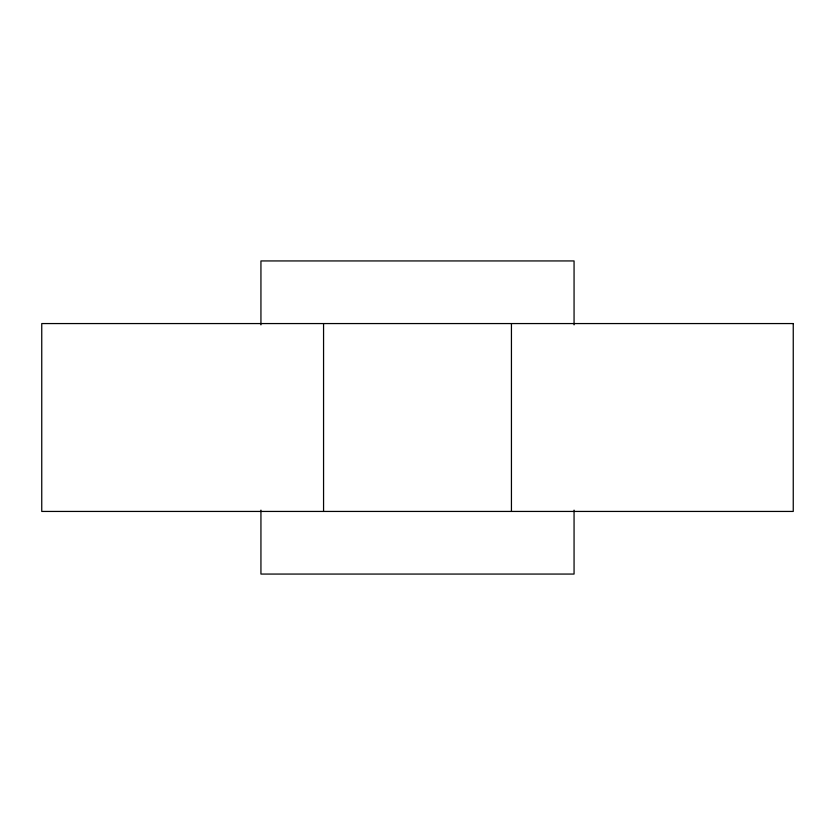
<?xml version="1.0" encoding="UTF-8"?>
<svg xmlns="http://www.w3.org/2000/svg" width="835" height="835" viewBox="0 0 835 835"><rect width="100%" height="100%" fill="white"/><g stroke="black" fill="none" stroke-linecap="round" stroke-linejoin="round"><path stroke-width="1.25" d="M574.062 324.867L574.062 260.938L260.938 260.938L260.938 324.867M574.062 510.133L574.062 574.062L260.938 574.062L260.938 510.133M511.438 323.562L511.438 511.438M323.562 323.562L323.562 511.438M793.25 323.562L41.75 323.562L41.75 511.438L793.25 511.438L793.25 323.562"/></g></svg>
